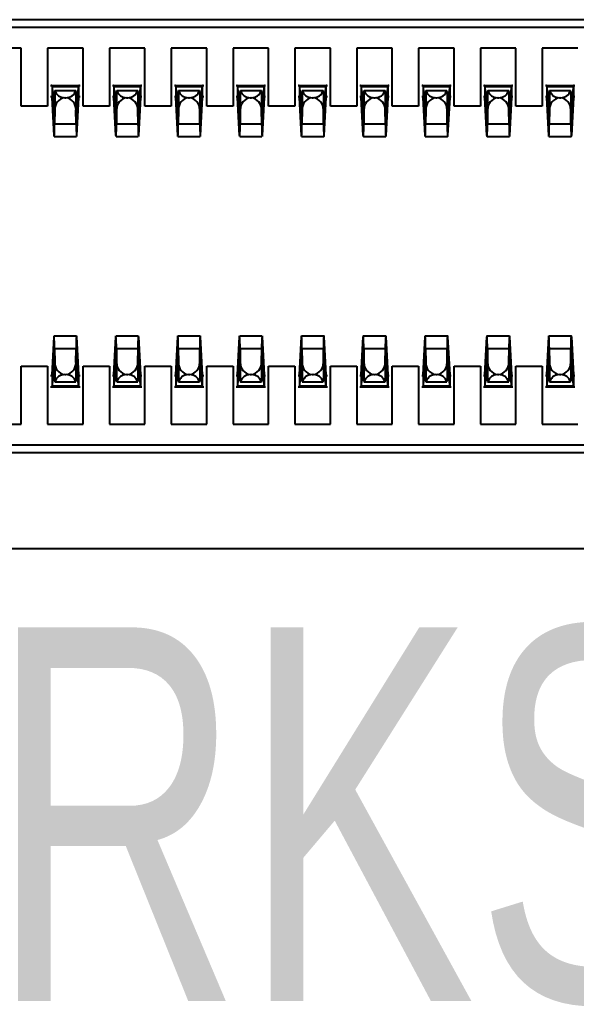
# Model space of a CAD drawing. Header units: millimetres. Extents: x -29 to 45, y -58 to 43.
# Drawn here: x -6.99 to 0.21, y -48.92 to -36.16 of the extents above; entities that cross this region are included whole.
import ezdxf

# ---------------------------------------------------------------- set-up
doc = ezdxf.new("R2010")
doc.units = ezdxf.units.MM
doc.styles.add('SLDTEXTSTYLE0', font='TXT', dxfattribs={"width": 0.7})

msp = doc.modelspace()

# ---------------------------------------------------------------- linework, layer by layer
at = {"color": 7, "linetype": 'Continuous', "lineweight": 25}
for p, q in [((12.2, -36.16), (-13.75, -36.16)), ((12.3, -36.26), (-13.75, -36.26)), ((-6.97, -36.53), (-7.43, -36.53)), ((-6.97, -37.28), (-6.97, -36.53)), ((-6.17, -36.53), (-6.63, -36.53)), ((-6.63, -36.53), (-6.63, -37.28)), ((-6.17, -37.28), (-6.17, -36.53)), ((-5.37, -36.53), (-5.83, -36.53)), ((-5.83, -36.53), (-5.83, -37.28)), ((-5.37, -37.28), (-5.37, -36.53)), ((-5.03, -36.53), (-5.03, -37.28)), ((-4.57, -36.53), (-5.03, -36.53)), ((-4.57, -37.28), (-4.57, -36.53)), ((-4.23, -36.53), (-4.23, -37.28)), ((-3.77, -36.53), (-4.23, -36.53)), ((-3.77, -37.28), (-3.77, -36.53)), ((-3.43, -36.53), (-3.43, -37.28)), ((-2.97, -36.53), (-3.43, -36.53)), ((-2.97, -37.28), (-2.97, -36.53)), ((-2.17, -36.53), (-2.63, -36.53)), ((-2.63, -36.53), (-2.63, -37.28)), ((-2.17, -37.28), (-2.17, -36.53)), ((-1.83, -36.53), (-1.83, -37.28)), ((-1.37, -36.53), (-1.83, -36.53)), ((-1.37, -37.28), (-1.37, -36.53)), ((-1.03, -36.53), (-1.03, -37.28)), ((-0.57, -36.53), (-1.03, -36.53)), ((-0.57, -37.28), (-0.57, -36.53)), ((0.23, -36.53), (-0.23, -36.53)), ((-0.23, -36.53), (-0.23, -37.28)), ((-6.59, -37.01), (-6.21, -37.01)), ((-6.572, -37.016), (-6.572, -37.165)), ((-6.572, -37.024), (-6.545, -37.513)), ((-6.572, -37.024), (-6.228, -37.024)), ((-6.541, -37.413), (-6.537, -37.09)), ((-6.537, -37.09), (-6.537, -37.325)), ((-6.536, -37.074), (-6.264, -37.074)), ((-6.263, -37.09), (-6.263, -37.325)), ((-6.263, -37.09), (-6.259, -37.413)), ((-6.255, -37.513), (-6.228, -37.024)), ((-6.228, -37.016), (-6.228, -37.165)), ((-5.79, -37.01), (-5.41, -37.01)), ((-5.772, -37.016), (-5.772, -37.165)), ((-5.772, -37.024), (-5.745, -37.513)), ((-5.772, -37.024), (-5.428, -37.024)), ((-5.741, -37.413), (-5.737, -37.09)), ((-5.737, -37.09), (-5.737, -37.325)), ((-5.736, -37.074), (-5.464, -37.074)), ((-5.463, -37.09), (-5.463, -37.325)), ((-5.463, -37.09), (-5.459, -37.413)), ((-5.455, -37.513), (-5.428, -37.024)), ((-5.428, -37.016), (-5.428, -37.165)), ((-4.99, -37.01), (-4.61, -37.01)), ((-4.972, -37.016), (-4.972, -37.165)), ((-4.972, -37.024), (-4.945, -37.513)), ((-4.972, -37.024), (-4.628, -37.024)), ((-4.941, -37.413), (-4.938, -37.09)), ((-4.938, -37.09), (-4.938, -37.325)), ((-4.936, -37.074), (-4.664, -37.074)), ((-4.662, -37.09), (-4.662, -37.325)), ((-4.662, -37.09), (-4.659, -37.413)), ((-4.655, -37.513), (-4.628, -37.024)), ((-4.628, -37.016), (-4.628, -37.165)), ((-4.19, -37.01), (-3.81, -37.01)), ((-4.172, -37.016), (-4.172, -37.165)), ((-4.172, -37.024), (-4.145, -37.513)), ((-4.172, -37.024), (-3.828, -37.024)), ((-4.141, -37.413), (-4.138, -37.09)), ((-4.138, -37.09), (-4.138, -37.325)), ((-4.136, -37.074), (-3.864, -37.074)), ((-3.862, -37.09), (-3.862, -37.325)), ((-3.862, -37.09), (-3.859, -37.413)), ((-3.855, -37.513), (-3.828, -37.024)), ((-3.828, -37.016), (-3.828, -37.165)), ((-3.39, -37.01), (-3.01, -37.01)), ((-3.372, -37.016), (-3.372, -37.165)), ((-3.372, -37.024), (-3.345, -37.513)), ((-3.372, -37.024), (-3.028, -37.024)), ((-3.341, -37.413), (-3.337, -37.09)), ((-3.337, -37.09), (-3.337, -37.325)), ((-3.336, -37.074), (-3.064, -37.074)), ((-3.062, -37.09), (-3.062, -37.325)), ((-3.062, -37.09), (-3.059, -37.413)), ((-3.055, -37.513), (-3.028, -37.024)), ((-3.028, -37.016), (-3.028, -37.165)), ((-2.59, -37.01), (-2.21, -37.01)), ((-2.572, -37.016), (-2.572, -37.165)), ((-2.572, -37.024), (-2.545, -37.513)), ((-2.572, -37.024), (-2.228, -37.024)), ((-2.541, -37.413), (-2.538, -37.09)), ((-2.538, -37.09), (-2.538, -37.325)), ((-2.536, -37.074), (-2.264, -37.074)), ((-2.263, -37.09), (-2.263, -37.325)), ((-2.263, -37.09), (-2.259, -37.413)), ((-2.255, -37.513), (-2.228, -37.024)), ((-2.228, -37.016), (-2.228, -37.165)), ((-1.79, -37.01), (-1.41, -37.01)), ((-1.772, -37.016), (-1.772, -37.165)), ((-1.772, -37.024), (-1.745, -37.513)), ((-1.772, -37.024), (-1.428, -37.024)), ((-1.741, -37.413), (-1.738, -37.09)), ((-1.738, -37.09), (-1.738, -37.325)), ((-1.736, -37.074), (-1.464, -37.074)), ((-1.462, -37.09), (-1.462, -37.325)), ((-1.462, -37.09), (-1.459, -37.413)), ((-1.455, -37.513), (-1.428, -37.024)), ((-1.428, -37.016), (-1.428, -37.165)), ((-0.99, -37.01), (-0.61, -37.01)), ((-0.972, -37.016), (-0.972, -37.165)), ((-0.972, -37.024), (-0.945, -37.513)), ((-0.972, -37.024), (-0.628, -37.024)), ((-0.941, -37.413), (-0.938, -37.09)), ((-0.938, -37.09), (-0.938, -37.325)), ((-0.936, -37.074), (-0.664, -37.074)), ((-0.662, -37.09), (-0.662, -37.325)), ((-0.662, -37.09), (-0.659, -37.413)), ((-0.655, -37.513), (-0.628, -37.024)), ((-0.628, -37.016), (-0.628, -37.165)), ((-0.19, -37.01), (0.19, -37.01)), ((-0.172, -37.016), (-0.172, -37.165)), ((-0.172, -37.024), (-0.145, -37.513)), ((-0.172, -37.024), (0.172, -37.024)), ((-0.141, -37.413), (-0.138, -37.09)), ((-0.138, -37.09), (-0.138, -37.325)), ((-0.136, -37.074), (0.136, -37.074)), ((0.138, -37.09), (0.138, -37.325)), ((0.138, -37.09), (0.141, -37.413)), ((0.145, -37.513), (0.172, -37.024)), ((0.172, -37.016), (0.172, -37.165)), ((-6.59, -37.155), (-6.575, -37.155)), ((-6.546, -37.658), (-6.572, -37.165)), ((-6.408, -37.169), (-6.392, -37.169)), ((-6.228, -37.165), (-6.254, -37.658)), ((-6.225, -37.155), (-6.21, -37.155)), ((-5.79, -37.155), (-5.775, -37.155)), ((-5.746, -37.658), (-5.772, -37.165)), ((-5.608, -37.169), (-5.592, -37.169)), ((-5.428, -37.165), (-5.454, -37.658)), ((-5.425, -37.155), (-5.41, -37.155)), ((-4.99, -37.155), (-4.975, -37.155)), ((-4.946, -37.658), (-4.972, -37.165)), ((-4.808, -37.169), (-4.792, -37.169)), ((-4.628, -37.165), (-4.654, -37.658)), ((-4.625, -37.155), (-4.61, -37.155)), ((-4.19, -37.155), (-4.175, -37.155)), ((-4.146, -37.658), (-4.172, -37.165)), ((-4.008, -37.169), (-3.992, -37.169)), ((-3.828, -37.165), (-3.854, -37.658)), ((-3.825, -37.155), (-3.81, -37.155)), ((-3.39, -37.155), (-3.375, -37.155)), ((-3.346, -37.658), (-3.372, -37.165)), ((-3.208, -37.169), (-3.192, -37.169)), ((-3.028, -37.165), (-3.054, -37.658)), ((-3.025, -37.155), (-3.01, -37.155)), ((-2.59, -37.155), (-2.575, -37.155)), ((-2.546, -37.658), (-2.572, -37.165)), ((-2.408, -37.169), (-2.392, -37.169)), ((-2.228, -37.165), (-2.254, -37.658)), ((-2.225, -37.155), (-2.21, -37.155)), ((-1.79, -37.155), (-1.775, -37.155)), ((-1.746, -37.658), (-1.772, -37.165)), ((-1.608, -37.169), (-1.592, -37.169)), ((-1.428, -37.165), (-1.454, -37.658)), ((-1.425, -37.155), (-1.41, -37.155)), ((-0.99, -37.155), (-0.975, -37.155)), ((-0.946, -37.658), (-0.972, -37.165)), ((-0.808, -37.169), (-0.792, -37.169)), ((-0.628, -37.165), (-0.654, -37.658)), ((-0.625, -37.155), (-0.61, -37.155)), ((-0.19, -37.155), (-0.175, -37.155)), ((-0.146, -37.658), (-0.172, -37.165)), ((-0.008, -37.169), (0.008, -37.169)), ((0.172, -37.165), (0.146, -37.658)), ((0.175, -37.155), (0.19, -37.155)), ((-6.63, -37.28), (-6.97, -37.28)), ((-6.537, -37.325), (-6.54, -37.508)), ((-6.26, -37.508), (-6.263, -37.325)), ((-5.83, -37.28), (-6.17, -37.28)), ((-5.737, -37.325), (-5.74, -37.508)), ((-5.46, -37.508), (-5.463, -37.325)), ((-5.03, -37.28), (-5.37, -37.28)), ((-4.938, -37.325), (-4.94, -37.508)), ((-4.66, -37.508), (-4.662, -37.325)), ((-4.23, -37.28), (-4.57, -37.28)), ((-4.138, -37.325), (-4.14, -37.508)), ((-3.86, -37.508), (-3.862, -37.325)), ((-3.43, -37.28), (-3.77, -37.28)), ((-3.337, -37.325), (-3.34, -37.508)), ((-3.06, -37.508), (-3.062, -37.325)), ((-2.63, -37.28), (-2.97, -37.28)), ((-2.538, -37.325), (-2.54, -37.508)), ((-2.26, -37.508), (-2.263, -37.325)), ((-1.83, -37.28), (-2.17, -37.28)), ((-1.738, -37.325), (-1.74, -37.508)), ((-1.46, -37.508), (-1.462, -37.325)), ((-1.03, -37.28), (-1.37, -37.28)), ((-0.938, -37.325), (-0.94, -37.508)), ((-0.66, -37.508), (-0.662, -37.325)), ((-0.23, -37.28), (-0.57, -37.28)), ((-0.138, -37.325), (-0.14, -37.508)), ((0.14, -37.508), (0.138, -37.325)), ((-6.545, -37.513), (-6.543, -37.513)), ((-6.54, -37.508), (-6.26, -37.508)), ((-6.257, -37.513), (-6.255, -37.513)), ((-5.745, -37.513), (-5.743, -37.513)), ((-5.74, -37.508), (-5.46, -37.508)), ((-5.457, -37.513), (-5.455, -37.513)), ((-4.945, -37.513), (-4.943, -37.513)), ((-4.94, -37.508), (-4.66, -37.508)), ((-4.657, -37.513), (-4.655, -37.513)), ((-4.145, -37.513), (-4.143, -37.513)), ((-4.14, -37.508), (-3.86, -37.508)), ((-3.857, -37.513), (-3.855, -37.513)), ((-3.345, -37.513), (-3.343, -37.513)), ((-3.34, -37.508), (-3.06, -37.508)), ((-3.057, -37.513), (-3.055, -37.513)), ((-2.545, -37.513), (-2.543, -37.513)), ((-2.54, -37.508), (-2.26, -37.508)), ((-2.257, -37.513), (-2.255, -37.513)), ((-1.745, -37.513), (-1.743, -37.513)), ((-1.74, -37.508), (-1.46, -37.508)), ((-1.457, -37.513), (-1.455, -37.513)), ((-0.945, -37.513), (-0.943, -37.513)), ((-0.94, -37.508), (-0.66, -37.508)), ((-0.657, -37.513), (-0.655, -37.513)), ((-0.145, -37.513), (-0.143, -37.513)), ((-0.14, -37.508), (0.14, -37.508)), ((0.143, -37.513), (0.145, -37.513)), ((-6.544, -37.672), (-6.256, -37.672)), ((-5.744, -37.672), (-5.456, -37.672)), ((-4.944, -37.672), (-4.656, -37.672)), ((-4.144, -37.672), (-3.856, -37.672)), ((-3.344, -37.672), (-3.056, -37.672)), ((-2.544, -37.672), (-2.256, -37.672)), ((-1.744, -37.672), (-1.456, -37.672)), ((-0.944, -37.672), (-0.656, -37.672)), ((-0.144, -37.672), (0.144, -37.672)), ((-6.572, -40.755), (-6.546, -40.262)), ((-6.544, -40.248), (-6.256, -40.248)), ((-6.254, -40.262), (-6.228, -40.755)), ((-5.772, -40.755), (-5.746, -40.262)), ((-5.744, -40.248), (-5.456, -40.248)), ((-5.454, -40.262), (-5.428, -40.755)), ((-4.972, -40.755), (-4.946, -40.262)), ((-4.944, -40.248), (-4.656, -40.248)), ((-4.654, -40.262), (-4.628, -40.755)), ((-4.172, -40.755), (-4.146, -40.262)), ((-4.144, -40.248), (-3.856, -40.248)), ((-3.854, -40.262), (-3.828, -40.755)), ((-3.372, -40.755), (-3.346, -40.262)), ((-3.344, -40.248), (-3.056, -40.248)), ((-3.054, -40.262), (-3.028, -40.755)), ((-2.572, -40.755), (-2.546, -40.262)), ((-2.544, -40.248), (-2.256, -40.248)), ((-2.254, -40.262), (-2.228, -40.755)), ((-1.772, -40.755), (-1.746, -40.262)), ((-1.744, -40.248), (-1.456, -40.248)), ((-1.454, -40.262), (-1.428, -40.755)), ((-0.972, -40.755), (-0.946, -40.262)), ((-0.944, -40.248), (-0.656, -40.248)), ((-0.654, -40.262), (-0.628, -40.755)), ((-0.172, -40.755), (-0.146, -40.262)), ((-0.144, -40.248), (0.144, -40.248)), ((0.146, -40.262), (0.172, -40.755)), ((-6.545, -40.407), (-6.572, -40.896)), ((-6.545, -40.407), (-6.543, -40.407)), ((-6.54, -40.412), (-6.537, -40.595)), ((-6.54, -40.412), (-6.26, -40.412)), ((-6.263, -40.595), (-6.26, -40.412)), ((-6.257, -40.407), (-6.255, -40.407)), ((-6.228, -40.896), (-6.255, -40.407)), ((-5.745, -40.407), (-5.772, -40.896)), ((-5.745, -40.407), (-5.743, -40.407)), ((-5.74, -40.412), (-5.737, -40.595)), ((-5.74, -40.412), (-5.46, -40.412)), ((-5.463, -40.595), (-5.46, -40.412)), ((-5.457, -40.407), (-5.455, -40.407)), ((-5.428, -40.896), (-5.455, -40.407)), ((-4.945, -40.407), (-4.972, -40.896)), ((-4.945, -40.407), (-4.943, -40.407)), ((-4.94, -40.412), (-4.938, -40.595)), ((-4.94, -40.412), (-4.66, -40.412)), ((-4.662, -40.595), (-4.66, -40.412)), ((-4.657, -40.407), (-4.655, -40.407)), ((-4.628, -40.896), (-4.655, -40.407)), ((-4.145, -40.407), (-4.172, -40.896)), ((-4.145, -40.407), (-4.143, -40.407)), ((-4.14, -40.412), (-4.138, -40.595)), ((-4.14, -40.412), (-3.86, -40.412)), ((-3.862, -40.595), (-3.86, -40.412)), ((-3.857, -40.407), (-3.855, -40.407)), ((-3.828, -40.896), (-3.855, -40.407)), ((-3.345, -40.407), (-3.372, -40.896)), ((-3.345, -40.407), (-3.343, -40.407)), ((-3.34, -40.412), (-3.337, -40.595)), ((-3.34, -40.412), (-3.06, -40.412)), ((-3.062, -40.595), (-3.06, -40.412)), ((-3.057, -40.407), (-3.055, -40.407)), ((-3.028, -40.896), (-3.055, -40.407)), ((-2.545, -40.407), (-2.572, -40.896)), ((-2.545, -40.407), (-2.543, -40.407)), ((-2.54, -40.412), (-2.538, -40.595)), ((-2.54, -40.412), (-2.26, -40.412)), ((-2.263, -40.595), (-2.26, -40.412)), ((-2.257, -40.407), (-2.255, -40.407)), ((-2.228, -40.896), (-2.255, -40.407)), ((-1.745, -40.407), (-1.772, -40.896)), ((-1.745, -40.407), (-1.743, -40.407)), ((-1.74, -40.412), (-1.738, -40.595)), ((-1.74, -40.412), (-1.46, -40.412)), ((-1.462, -40.595), (-1.46, -40.412)), ((-1.457, -40.407), (-1.455, -40.407)), ((-1.428, -40.896), (-1.455, -40.407)), ((-0.945, -40.407), (-0.972, -40.896)), ((-0.945, -40.407), (-0.943, -40.407)), ((-0.94, -40.412), (-0.938, -40.595)), ((-0.94, -40.412), (-0.66, -40.412)), ((-0.662, -40.595), (-0.66, -40.412)), ((-0.657, -40.407), (-0.655, -40.407)), ((-0.628, -40.896), (-0.655, -40.407)), ((-0.145, -40.407), (-0.172, -40.896)), ((-0.145, -40.407), (-0.143, -40.407)), ((-0.14, -40.412), (-0.138, -40.595)), ((-0.14, -40.412), (0.14, -40.412)), ((0.138, -40.595), (0.14, -40.412)), ((0.143, -40.407), (0.145, -40.407)), ((0.172, -40.896), (0.145, -40.407)), ((-6.537, -40.83), (-6.541, -40.507)), ((-6.259, -40.507), (-6.263, -40.83)), ((-5.737, -40.83), (-5.741, -40.507)), ((-5.459, -40.507), (-5.463, -40.83)), ((-4.938, -40.83), (-4.941, -40.507)), ((-4.659, -40.507), (-4.662, -40.83)), ((-4.138, -40.83), (-4.141, -40.507)), ((-3.859, -40.507), (-3.862, -40.83)), ((-3.337, -40.83), (-3.341, -40.507)), ((-3.059, -40.507), (-3.062, -40.83)), ((-2.538, -40.83), (-2.541, -40.507)), ((-2.259, -40.507), (-2.263, -40.83)), ((-1.738, -40.83), (-1.741, -40.507)), ((-1.459, -40.507), (-1.462, -40.83)), ((-0.938, -40.83), (-0.941, -40.507)), ((-0.659, -40.507), (-0.662, -40.83)), ((-0.138, -40.83), (-0.141, -40.507)), ((0.141, -40.507), (0.138, -40.83)), ((-6.97, -41.39), (-6.97, -40.64)), ((-6.97, -40.64), (-6.63, -40.64)), ((-6.63, -40.64), (-6.63, -41.39)), ((-6.537, -40.595), (-6.537, -40.83)), ((-6.263, -40.595), (-6.263, -40.83)), ((-6.17, -41.39), (-6.17, -40.64)), ((-6.17, -40.64), (-5.83, -40.64)), ((-5.83, -40.64), (-5.83, -41.39)), ((-5.737, -40.595), (-5.737, -40.83)), ((-5.463, -40.595), (-5.463, -40.83)), ((-5.37, -41.39), (-5.37, -40.64)), ((-5.37, -40.64), (-5.03, -40.64)), ((-5.03, -40.64), (-5.03, -41.39)), ((-4.938, -40.595), (-4.938, -40.83)), ((-4.662, -40.595), (-4.662, -40.83)), ((-4.57, -41.39), (-4.57, -40.64)), ((-4.57, -40.64), (-4.23, -40.64)), ((-4.23, -40.64), (-4.23, -41.39)), ((-4.138, -40.595), (-4.138, -40.83)), ((-3.862, -40.595), (-3.862, -40.83)), ((-3.77, -41.39), (-3.77, -40.64)), ((-3.77, -40.64), (-3.43, -40.64)), ((-3.43, -40.64), (-3.43, -41.39)), ((-3.337, -40.595), (-3.337, -40.83)), ((-3.062, -40.595), (-3.062, -40.83)), ((-2.97, -41.39), (-2.97, -40.64)), ((-2.97, -40.64), (-2.63, -40.64)), ((-2.63, -40.64), (-2.63, -41.39)), ((-2.538, -40.595), (-2.538, -40.83)), ((-2.263, -40.595), (-2.263, -40.83)), ((-2.17, -41.39), (-2.17, -40.64)), ((-2.17, -40.64), (-1.83, -40.64)), ((-1.83, -40.64), (-1.83, -41.39)), ((-1.738, -40.595), (-1.738, -40.83)), ((-1.462, -40.595), (-1.462, -40.83)), ((-1.37, -41.39), (-1.37, -40.64)), ((-1.37, -40.64), (-1.03, -40.64)), ((-1.03, -40.64), (-1.03, -41.39)), ((-0.938, -40.595), (-0.938, -40.83)), ((-0.662, -40.595), (-0.662, -40.83)), ((-0.57, -41.39), (-0.57, -40.64)), ((-0.57, -40.64), (-0.23, -40.64)), ((-0.23, -40.64), (-0.23, -41.39)), ((-0.138, -40.595), (-0.138, -40.83)), ((0.138, -40.595), (0.138, -40.83)), ((-6.575, -40.765), (-6.59, -40.765)), ((-6.572, -40.755), (-6.572, -40.904)), ((-6.408, -40.751), (-6.392, -40.751)), ((-6.228, -40.755), (-6.228, -40.904)), ((-6.21, -40.765), (-6.225, -40.765)), ((-5.775, -40.765), (-5.79, -40.765)), ((-5.772, -40.755), (-5.772, -40.904)), ((-5.608, -40.751), (-5.592, -40.751)), ((-5.428, -40.755), (-5.428, -40.904)), ((-5.41, -40.765), (-5.425, -40.765)), ((-4.975, -40.765), (-4.99, -40.765)), ((-4.972, -40.755), (-4.972, -40.904)), ((-4.808, -40.751), (-4.792, -40.751)), ((-4.628, -40.755), (-4.628, -40.904)), ((-4.61, -40.765), (-4.625, -40.765)), ((-4.175, -40.765), (-4.19, -40.765)), ((-4.172, -40.755), (-4.172, -40.904)), ((-4.008, -40.751), (-3.992, -40.751)), ((-3.828, -40.755), (-3.828, -40.904)), ((-3.81, -40.765), (-3.825, -40.765)), ((-3.375, -40.765), (-3.39, -40.765)), ((-3.372, -40.755), (-3.372, -40.904)), ((-3.208, -40.751), (-3.192, -40.751)), ((-3.028, -40.755), (-3.028, -40.904)), ((-3.01, -40.765), (-3.025, -40.765)), ((-2.575, -40.765), (-2.59, -40.765)), ((-2.572, -40.755), (-2.572, -40.904)), ((-2.408, -40.751), (-2.392, -40.751)), ((-2.228, -40.755), (-2.228, -40.904)), ((-2.21, -40.765), (-2.225, -40.765)), ((-1.775, -40.765), (-1.79, -40.765)), ((-1.772, -40.755), (-1.772, -40.904)), ((-1.608, -40.751), (-1.592, -40.751)), ((-1.428, -40.755), (-1.428, -40.904)), ((-1.41, -40.765), (-1.425, -40.765)), ((-0.975, -40.765), (-0.99, -40.765)), ((-0.972, -40.755), (-0.972, -40.904)), ((-0.808, -40.751), (-0.792, -40.751)), ((-0.628, -40.755), (-0.628, -40.904)), ((-0.61, -40.765), (-0.625, -40.765)), ((-0.175, -40.765), (-0.19, -40.765)), ((-0.172, -40.755), (-0.172, -40.904)), ((-0.008, -40.751), (0.008, -40.751)), ((0.172, -40.755), (0.172, -40.904)), ((0.19, -40.765), (0.175, -40.765)), ((-6.59, -40.91), (-6.21, -40.91)), ((-6.572, -40.896), (-6.228, -40.896)), ((-6.536, -40.846), (-6.264, -40.846)), ((-5.79, -40.91), (-5.41, -40.91)), ((-5.772, -40.896), (-5.428, -40.896)), ((-5.736, -40.846), (-5.464, -40.846)), ((-4.99, -40.91), (-4.61, -40.91)), ((-4.972, -40.896), (-4.628, -40.896)), ((-4.936, -40.846), (-4.664, -40.846)), ((-4.19, -40.91), (-3.81, -40.91)), ((-4.172, -40.896), (-3.828, -40.896)), ((-4.136, -40.846), (-3.864, -40.846)), ((-3.39, -40.91), (-3.01, -40.91)), ((-3.372, -40.896), (-3.028, -40.896)), ((-3.336, -40.846), (-3.064, -40.846)), ((-2.59, -40.91), (-2.21, -40.91)), ((-2.572, -40.896), (-2.228, -40.896)), ((-2.536, -40.846), (-2.264, -40.846)), ((-1.79, -40.91), (-1.41, -40.91)), ((-1.772, -40.896), (-1.428, -40.896)), ((-1.736, -40.846), (-1.464, -40.846)), ((-0.99, -40.91), (-0.61, -40.91)), ((-0.972, -40.896), (-0.628, -40.896)), ((-0.936, -40.846), (-0.664, -40.846)), ((-0.19, -40.91), (0.19, -40.91)), ((-0.172, -40.896), (0.172, -40.896)), ((-0.136, -40.846), (0.136, -40.846)), ((-7.43, -41.39), (-6.97, -41.39)), ((-6.63, -41.39), (-6.17, -41.39)), ((-5.83, -41.39), (-5.37, -41.39)), ((-5.03, -41.39), (-4.57, -41.39)), ((-4.23, -41.39), (-3.77, -41.39)), ((-3.43, -41.39), (-2.97, -41.39)), ((-2.63, -41.39), (-2.17, -41.39)), ((-1.83, -41.39), (-1.37, -41.39)), ((-1.03, -41.39), (-0.57, -41.39)), ((-0.23, -41.39), (0.23, -41.39)), ((-13.75, -41.66), (13.75, -41.66)), ((-13.75, -41.76), (13.75, -41.76)), ((-26.75, -43), (26.75, -43))]:
    msp.add_line(p, q, dxfattribs=at)
at = {"color": 7, "linetype": 'Continuous', "lineweight": 25, "flags": 128}
for points in [[(-6.541, -37.413), (-6.542, -37.452), (-6.542, -37.484), (-6.543, -37.508), (-6.543, -37.524), (-6.544, -37.53), (-6.545, -37.526), (-6.545, -37.513)], [(-6.255, -37.513), (-6.255, -37.526), (-6.256, -37.53), (-6.257, -37.524), (-6.257, -37.508), (-6.258, -37.484), (-6.258, -37.452), (-6.259, -37.413)], [(-5.741, -37.413), (-5.742, -37.452), (-5.742, -37.484), (-5.743, -37.508), (-5.743, -37.524), (-5.744, -37.53), (-5.745, -37.526), (-5.745, -37.513)], [(-5.455, -37.513), (-5.455, -37.526), (-5.456, -37.53), (-5.457, -37.524), (-5.457, -37.508), (-5.458, -37.484), (-5.458, -37.452), (-5.459, -37.413)], [(-4.941, -37.413), (-4.942, -37.452), (-4.942, -37.484), (-4.943, -37.508), (-4.943, -37.524), (-4.944, -37.53), (-4.945, -37.526), (-4.945, -37.513)], [(-4.655, -37.513), (-4.655, -37.526), (-4.656, -37.53), (-4.657, -37.524), (-4.657, -37.508), (-4.658, -37.484), (-4.658, -37.452), (-4.659, -37.413)], [(-4.141, -37.413), (-4.142, -37.452), (-4.142, -37.484), (-4.143, -37.508), (-4.143, -37.524), (-4.144, -37.53), (-4.145, -37.526), (-4.145, -37.513)], [(-3.855, -37.513), (-3.855, -37.526), (-3.856, -37.53), (-3.857, -37.524), (-3.857, -37.508), (-3.858, -37.484), (-3.858, -37.452), (-3.859, -37.413)], [(-3.341, -37.413), (-3.342, -37.452), (-3.342, -37.484), (-3.343, -37.508), (-3.343, -37.524), (-3.344, -37.53), (-3.345, -37.526), (-3.345, -37.513)], [(-3.055, -37.513), (-3.055, -37.526), (-3.056, -37.53), (-3.057, -37.524), (-3.057, -37.508), (-3.058, -37.484), (-3.058, -37.452), (-3.059, -37.413)], [(-2.541, -37.413), (-2.542, -37.452), (-2.542, -37.484), (-2.543, -37.508), (-2.543, -37.524), (-2.544, -37.53), (-2.545, -37.526), (-2.545, -37.513)], [(-2.255, -37.513), (-2.255, -37.526), (-2.256, -37.53), (-2.257, -37.524), (-2.257, -37.508), (-2.258, -37.484), (-2.258, -37.452), (-2.259, -37.413)], [(-1.741, -37.413), (-1.742, -37.452), (-1.742, -37.484), (-1.743, -37.508), (-1.743, -37.524), (-1.744, -37.53), (-1.745, -37.526), (-1.745, -37.513)], [(-1.455, -37.513), (-1.455, -37.526), (-1.456, -37.53), (-1.457, -37.524), (-1.457, -37.508), (-1.458, -37.484), (-1.458, -37.452), (-1.459, -37.413)], [(-0.941, -37.413), (-0.942, -37.452), (-0.942, -37.484), (-0.943, -37.508), (-0.943, -37.524), (-0.944, -37.53), (-0.945, -37.526), (-0.945, -37.513)], [(-0.655, -37.513), (-0.655, -37.526), (-0.656, -37.53), (-0.657, -37.524), (-0.657, -37.508), (-0.658, -37.484), (-0.658, -37.452), (-0.659, -37.413)], [(-0.141, -37.413), (-0.142, -37.452), (-0.142, -37.484), (-0.143, -37.508), (-0.143, -37.524), (-0.144, -37.53), (-0.145, -37.526), (-0.145, -37.513)], [(0.145, -37.513), (0.145, -37.526), (0.144, -37.53), (0.143, -37.524), (0.143, -37.508), (0.142, -37.484), (0.142, -37.452), (0.141, -37.413)], [(-6.545, -40.407), (-6.545, -40.394), (-6.544, -40.39), (-6.543, -40.396), (-6.543, -40.412), (-6.542, -40.436), (-6.542, -40.468), (-6.541, -40.507)], [(-6.259, -40.507), (-6.258, -40.468), (-6.258, -40.436), (-6.257, -40.412), (-6.257, -40.396), (-6.256, -40.39), (-6.255, -40.394), (-6.255, -40.407)], [(-5.745, -40.407), (-5.745, -40.394), (-5.744, -40.39), (-5.743, -40.396), (-5.743, -40.412), (-5.742, -40.436), (-5.742, -40.468), (-5.741, -40.507)], [(-5.459, -40.507), (-5.458, -40.468), (-5.458, -40.436), (-5.457, -40.412), (-5.457, -40.396), (-5.456, -40.39), (-5.455, -40.394), (-5.455, -40.407)], [(-4.945, -40.407), (-4.945, -40.394), (-4.944, -40.39), (-4.943, -40.396), (-4.943, -40.412), (-4.942, -40.436), (-4.942, -40.468), (-4.941, -40.507)], [(-4.659, -40.507), (-4.658, -40.468), (-4.658, -40.436), (-4.657, -40.412), (-4.657, -40.396), (-4.656, -40.39), (-4.655, -40.394), (-4.655, -40.407)], [(-4.145, -40.407), (-4.145, -40.394), (-4.144, -40.39), (-4.143, -40.396), (-4.143, -40.412), (-4.142, -40.436), (-4.142, -40.468), (-4.141, -40.507)], [(-3.859, -40.507), (-3.858, -40.468), (-3.858, -40.436), (-3.857, -40.412), (-3.857, -40.396), (-3.856, -40.39), (-3.855, -40.394), (-3.855, -40.407)], [(-3.345, -40.407), (-3.345, -40.394), (-3.344, -40.39), (-3.343, -40.396), (-3.343, -40.412), (-3.342, -40.436), (-3.342, -40.468), (-3.341, -40.507)], [(-3.059, -40.507), (-3.058, -40.468), (-3.058, -40.436), (-3.057, -40.412), (-3.057, -40.396), (-3.056, -40.39), (-3.055, -40.394), (-3.055, -40.407)], [(-2.545, -40.407), (-2.545, -40.394), (-2.544, -40.39), (-2.543, -40.396), (-2.543, -40.412), (-2.542, -40.436), (-2.542, -40.468), (-2.541, -40.507)], [(-2.259, -40.507), (-2.258, -40.468), (-2.258, -40.436), (-2.257, -40.412), (-2.257, -40.396), (-2.256, -40.39), (-2.255, -40.394), (-2.255, -40.407)], [(-1.745, -40.407), (-1.745, -40.394), (-1.744, -40.39), (-1.743, -40.396), (-1.743, -40.412), (-1.742, -40.436), (-1.742, -40.468), (-1.741, -40.507)], [(-1.459, -40.507), (-1.458, -40.468), (-1.458, -40.436), (-1.457, -40.412), (-1.457, -40.396), (-1.456, -40.39), (-1.455, -40.394), (-1.455, -40.407)], [(-0.945, -40.407), (-0.945, -40.394), (-0.944, -40.39), (-0.943, -40.396), (-0.943, -40.412), (-0.942, -40.436), (-0.942, -40.468), (-0.941, -40.507)], [(-0.659, -40.507), (-0.658, -40.468), (-0.658, -40.436), (-0.657, -40.412), (-0.657, -40.396), (-0.656, -40.39), (-0.655, -40.394), (-0.655, -40.407)], [(-0.145, -40.407), (-0.145, -40.394), (-0.144, -40.39), (-0.143, -40.396), (-0.143, -40.412), (-0.142, -40.436), (-0.142, -40.468), (-0.141, -40.507)], [(0.141, -40.507), (0.142, -40.468), (0.142, -40.436), (0.143, -40.412), (0.143, -40.396), (0.144, -40.39), (0.145, -40.394), (0.145, -40.407)]]:
    msp.add_lwpolyline(points, dxfattribs=at)
at = {"color": 7, "linetype": 'Continuous', "lineweight": 25}
for centre, radius, start, end in [((-6.864, -37.039), 0.293, 2.901, 4.4328), ((-6.339, -37.101), 0.199, 172.1708, 176.8444), ((-6.409, -37.036), 0.133, 196.531, 270.2223), ((-6.389, -37.04), 0.129, 268.592, 344.6547), ((-6.461, -37.101), 0.199, 3.1556, 7.8292), ((-5.936, -37.039), 0.293, 175.5672, 177.099), ((-6.064, -37.039), 0.293, 2.901, 4.4328), ((-5.539, -37.101), 0.199, 172.1708, 176.8444), ((-5.609, -37.036), 0.133, 196.531, 270.2223), ((-5.589, -37.04), 0.129, 268.592, 344.6547), ((-5.661, -37.101), 0.199, 3.1556, 7.8292), ((-5.136, -37.039), 0.293, 175.5672, 177.099), ((-5.264, -37.039), 0.293, 2.901, 4.4328), ((-4.739, -37.101), 0.199, 172.1708, 176.8444), ((-4.809, -37.036), 0.133, 196.531, 270.2223), ((-4.789, -37.04), 0.129, 268.592, 344.6547), ((-4.861, -37.101), 0.199, 3.1556, 7.8292), ((-4.336, -37.039), 0.293, 175.5672, 177.099), ((-4.464, -37.039), 0.293, 2.901, 4.4328), ((-3.939, -37.101), 0.199, 172.1708, 176.8444), ((-4.009, -37.036), 0.133, 196.531, 270.2223), ((-3.989, -37.04), 0.129, 268.592, 344.6547), ((-4.061, -37.101), 0.199, 3.1556, 7.8292), ((-3.536, -37.039), 0.293, 175.5672, 177.099), ((-3.664, -37.039), 0.293, 2.901, 4.4328), ((-3.139, -37.101), 0.199, 172.1708, 176.8444), ((-3.209, -37.036), 0.133, 196.531, 270.2223), ((-3.189, -37.04), 0.129, 268.592, 344.6547), ((-3.261, -37.101), 0.199, 3.1556, 7.8292), ((-2.736, -37.039), 0.293, 175.5672, 177.099), ((-2.864, -37.039), 0.293, 2.901, 4.4328), ((-2.339, -37.101), 0.199, 172.1708, 176.8444), ((-2.409, -37.036), 0.133, 196.531, 270.2223), ((-2.389, -37.04), 0.129, 268.592, 344.6547), ((-2.461, -37.101), 0.199, 3.1556, 7.8292), ((-1.936, -37.039), 0.293, 175.5672, 177.099), ((-2.064, -37.039), 0.293, 2.901, 4.4328), ((-1.539, -37.101), 0.199, 172.1708, 176.8444), ((-1.609, -37.036), 0.133, 196.531, 270.2223), ((-1.589, -37.04), 0.129, 268.592, 344.6547), ((-1.661, -37.101), 0.199, 3.1556, 7.8292), ((-1.136, -37.039), 0.293, 175.5672, 177.099), ((-1.264, -37.039), 0.293, 2.901, 4.4328), ((-0.739, -37.101), 0.199, 172.1708, 176.8444), ((-0.809, -37.036), 0.133, 196.531, 270.2223), ((-0.789, -37.04), 0.129, 268.592, 344.6547), ((-0.861, -37.101), 0.199, 3.1556, 7.8292), ((-0.336, -37.039), 0.293, 175.5672, 177.099), ((-0.464, -37.039), 0.293, 2.901, 4.4328), ((0.061, -37.101), 0.199, 172.1708, 176.8444), ((-0.009, -37.036), 0.133, 196.531, 270.2223), ((0.011, -37.04), 0.129, 268.592, 344.6547), ((-0.061, -37.101), 0.199, 3.1556, 7.8292), ((0.464, -37.039), 0.293, 175.5672, 177.099), ((-6.597, -37.167), 0.0245, 3.6682, 28.7907), ((-6.383, -37.322), 0.155, 99.3962, 181.2414), ((-6.417, -37.322), 0.155, 358.7586, 80.6038), ((-6.203, -37.167), 0.0245, 151.2093, 176.3318), ((-5.797, -37.167), 0.0245, 3.6682, 28.7907), ((-5.583, -37.322), 0.155, 99.3962, 181.2414), ((-5.617, -37.322), 0.155, 358.7586, 80.6038), ((-5.403, -37.167), 0.0245, 151.2093, 176.3318), ((-4.997, -37.167), 0.0245, 3.6682, 28.7907), ((-4.783, -37.322), 0.155, 99.3962, 181.2414), ((-4.817, -37.322), 0.155, 358.7586, 80.6038), ((-4.603, -37.167), 0.0245, 151.2093, 176.3318), ((-4.197, -37.167), 0.0245, 3.6682, 28.7907), ((-3.983, -37.322), 0.155, 99.3962, 181.2414), ((-4.017, -37.322), 0.155, 358.7586, 80.6038), ((-3.803, -37.167), 0.0245, 151.2093, 176.3318), ((-3.397, -37.167), 0.0245, 3.6682, 28.7907), ((-3.183, -37.322), 0.155, 99.3962, 181.2414), ((-3.217, -37.322), 0.155, 358.7586, 80.6038), ((-3.003, -37.167), 0.0245, 151.2093, 176.3318), ((-2.597, -37.167), 0.0245, 3.6682, 28.7907), ((-2.383, -37.322), 0.155, 99.3962, 181.2414), ((-2.417, -37.322), 0.155, 358.7586, 80.6038), ((-2.203, -37.167), 0.0245, 151.2093, 176.3318), ((-1.797, -37.167), 0.0245, 3.6682, 28.7907), ((-1.583, -37.322), 0.155, 99.3962, 181.2414), ((-1.617, -37.322), 0.155, 358.7586, 80.6038), ((-1.403, -37.167), 0.0245, 151.2093, 176.3318), ((-0.997, -37.167), 0.0245, 3.6682, 28.7907), ((-0.783, -37.322), 0.155, 99.3962, 181.2414), ((-0.817, -37.322), 0.155, 358.7586, 80.6038), ((-0.603, -37.167), 0.0245, 151.2093, 176.3318), ((-0.197, -37.167), 0.0245, 3.6682, 28.7907), ((0.017, -37.322), 0.155, 99.3962, 181.2414), ((-0.017, -37.322), 0.155, 358.7586, 80.6038), ((0.197, -37.167), 0.0245, 151.2093, 176.3318), ((-8.343, -37.537), 1.804, 355.7043, 0.9163), ((-4.144, -37.528), 2.116, 179.4688, 183.9105), ((-7.543, -37.537), 1.804, 355.7043, 0.9163), ((-3.344, -37.528), 2.116, 179.4688, 183.9105), ((-6.743, -37.537), 1.804, 355.7043, 0.9163), ((-2.544, -37.528), 2.116, 179.4688, 183.9105), ((-5.943, -37.537), 1.804, 355.7043, 0.9163), ((-1.744, -37.528), 2.116, 179.4688, 183.9105), ((-5.143, -37.537), 1.804, 355.7043, 0.9163), ((-0.944, -37.528), 2.116, 179.4688, 183.9105), ((-4.343, -37.537), 1.804, 355.7043, 0.9163), ((-0.144, -37.528), 2.116, 179.4688, 183.9105), ((-3.543, -37.537), 1.804, 355.7043, 0.9163), ((0.656, -37.528), 2.116, 179.4688, 183.9105), ((-2.743, -37.537), 1.804, 355.7043, 0.9163), ((1.456, -37.528), 2.116, 179.4688, 183.9105), ((-1.943, -37.537), 1.804, 355.7043, 0.9163), ((2.256, -37.528), 2.116, 179.4688, 183.9105), ((-6.499, -37.66), 0.0475, 177.8693, 194.9384), ((-6.301, -37.66), 0.0475, 345.0616, 2.1307), ((-5.699, -37.66), 0.0475, 177.8693, 194.9384), ((-5.501, -37.66), 0.0475, 345.0616, 2.1307), ((-4.899, -37.66), 0.0475, 177.8693, 194.9384), ((-4.701, -37.66), 0.0475, 345.0616, 2.1307), ((-4.099, -37.66), 0.0475, 177.8693, 194.9384), ((-3.901, -37.66), 0.0475, 345.0616, 2.1307), ((-3.299, -37.66), 0.0475, 177.8693, 194.9384), ((-3.101, -37.66), 0.0475, 345.0616, 2.1307), ((-2.499, -37.66), 0.0475, 177.8693, 194.9384), ((-2.301, -37.66), 0.0475, 345.0616, 2.1307), ((-1.699, -37.66), 0.0475, 177.8693, 194.9384), ((-1.501, -37.66), 0.0475, 345.0616, 2.1307), ((-0.899, -37.66), 0.0475, 177.8693, 194.9384), ((-0.701, -37.66), 0.0475, 345.0616, 2.1307), ((-0.099, -37.66), 0.0475, 177.8693, 194.9384), ((0.099, -37.66), 0.0475, 345.0616, 2.1307), ((-6.499, -40.26), 0.0475, 165.0616, 182.1307), ((-8.656, -40.392), 2.116, 359.4688, 3.9105), ((-4.457, -40.383), 1.804, 175.7043, 180.9163), ((-6.301, -40.26), 0.0475, 357.8693, 14.9384), ((-5.699, -40.26), 0.0475, 165.0616, 182.1307), ((-7.856, -40.392), 2.116, 359.4688, 3.9105), ((-3.657, -40.383), 1.804, 175.7043, 180.9163), ((-5.501, -40.26), 0.0475, 357.8693, 14.9384), ((-4.899, -40.26), 0.0475, 165.0616, 182.1307), ((-7.056, -40.392), 2.116, 359.4688, 3.9105), ((-2.857, -40.383), 1.804, 175.7043, 180.9163), ((-4.701, -40.26), 0.0475, 357.8693, 14.9384), ((-4.099, -40.26), 0.0475, 165.0616, 182.1307), ((-6.256, -40.392), 2.116, 359.4688, 3.9105), ((-2.057, -40.383), 1.804, 175.7043, 180.9163), ((-3.901, -40.26), 0.0475, 357.8693, 14.9384), ((-3.299, -40.26), 0.0475, 165.0616, 182.1307), ((-5.456, -40.392), 2.116, 359.4688, 3.9105), ((-1.257, -40.383), 1.804, 175.7043, 180.9163), ((-3.101, -40.26), 0.0475, 357.8693, 14.9384), ((-2.499, -40.26), 0.0475, 165.0616, 182.1307), ((-4.656, -40.392), 2.116, 359.4688, 3.9105), ((-0.457, -40.383), 1.804, 175.7043, 180.9163), ((-2.301, -40.26), 0.0475, 357.8693, 14.9384), ((-1.699, -40.26), 0.0475, 165.0616, 182.1307), ((-3.856, -40.392), 2.116, 359.4688, 3.9105), ((0.343, -40.383), 1.804, 175.7043, 180.9163), ((-1.501, -40.26), 0.0475, 357.8693, 14.9384), ((-0.899, -40.26), 0.0475, 165.0616, 182.1307), ((-3.056, -40.392), 2.116, 359.4688, 3.9105), ((1.143, -40.383), 1.804, 175.7043, 180.9163), ((-0.701, -40.26), 0.0475, 357.8693, 14.9384), ((-0.099, -40.26), 0.0475, 165.0616, 182.1307), ((-2.256, -40.392), 2.116, 359.4688, 3.9105), ((1.943, -40.383), 1.804, 175.7043, 180.9163), ((0.099, -40.26), 0.0475, 357.8693, 14.9384), ((-6.383, -40.598), 0.155, 178.7586, 260.6038), ((-6.417, -40.598), 0.155, 279.3962, 1.2414), ((-5.583, -40.598), 0.155, 178.7586, 260.6038), ((-5.617, -40.598), 0.155, 279.3962, 1.2414), ((-4.783, -40.598), 0.155, 178.7586, 260.6038), ((-4.817, -40.598), 0.155, 279.3962, 1.2414), ((-3.983, -40.598), 0.155, 178.7586, 260.6038), ((-4.017, -40.598), 0.155, 279.3962, 1.2414), ((-3.183, -40.598), 0.155, 178.7586, 260.6038), ((-3.217, -40.598), 0.155, 279.3962, 1.2414), ((-2.383, -40.598), 0.155, 178.7586, 260.6038), ((-2.417, -40.598), 0.155, 279.3962, 1.2414), ((-1.583, -40.598), 0.155, 178.7586, 260.6038), ((-1.617, -40.598), 0.155, 279.3962, 1.2414), ((-0.783, -40.598), 0.155, 178.7586, 260.6038), ((-0.817, -40.598), 0.155, 279.3962, 1.2414), ((0.017, -40.598), 0.155, 178.7586, 260.6038), ((-0.017, -40.598), 0.155, 279.3962, 1.2414), ((-6.597, -40.753), 0.0245, 331.2093, 356.3318), ((-6.339, -40.819), 0.199, 183.1556, 187.8292), ((-6.411, -40.88), 0.129, 88.592, 164.6547), ((-6.391, -40.884), 0.133, 16.531, 90.2223), ((-6.461, -40.819), 0.199, 352.1708, 356.8444), ((-6.203, -40.753), 0.0245, 183.6682, 208.7907), ((-5.797, -40.753), 0.0245, 331.2093, 356.3318), ((-5.539, -40.819), 0.199, 183.1556, 187.8292), ((-5.611, -40.88), 0.129, 88.592, 164.6547), ((-5.591, -40.884), 0.133, 16.531, 90.2223), ((-5.661, -40.819), 0.199, 352.1708, 356.8444), ((-5.403, -40.753), 0.0245, 183.6682, 208.7907), ((-4.997, -40.753), 0.0245, 331.2093, 356.3318), ((-4.739, -40.819), 0.199, 183.1556, 187.8292), ((-4.811, -40.88), 0.129, 88.592, 164.6547), ((-4.791, -40.884), 0.133, 16.531, 90.2223), ((-4.861, -40.819), 0.199, 352.1708, 356.8444), ((-4.603, -40.753), 0.0245, 183.6682, 208.7907), ((-4.197, -40.753), 0.0245, 331.2093, 356.3318), ((-3.939, -40.819), 0.199, 183.1556, 187.8292), ((-4.011, -40.88), 0.129, 88.592, 164.6547), ((-3.991, -40.884), 0.133, 16.531, 90.2223), ((-4.061, -40.819), 0.199, 352.1708, 356.8444), ((-3.803, -40.753), 0.0245, 183.6682, 208.7907), ((-3.397, -40.753), 0.0245, 331.2093, 356.3318), ((-3.139, -40.819), 0.199, 183.1556, 187.8292), ((-3.211, -40.88), 0.129, 88.592, 164.6547), ((-3.191, -40.884), 0.133, 16.531, 90.2223), ((-3.261, -40.819), 0.199, 352.1708, 356.8444), ((-3.003, -40.753), 0.0245, 183.6682, 208.7907), ((-2.597, -40.753), 0.0245, 331.2093, 356.3318), ((-2.339, -40.819), 0.199, 183.1556, 187.8292), ((-2.411, -40.88), 0.129, 88.592, 164.6547), ((-2.391, -40.884), 0.133, 16.531, 90.2223), ((-2.461, -40.819), 0.199, 352.1708, 356.8444), ((-2.203, -40.753), 0.0245, 183.6682, 208.7907), ((-1.797, -40.753), 0.0245, 331.2093, 356.3318), ((-1.539, -40.819), 0.199, 183.1556, 187.8292), ((-1.611, -40.88), 0.129, 88.592, 164.6547), ((-1.591, -40.884), 0.133, 16.531, 90.2223), ((-1.661, -40.819), 0.199, 352.1708, 356.8444), ((-1.403, -40.753), 0.0245, 183.6682, 208.7907), ((-0.997, -40.753), 0.0245, 331.2093, 356.3318), ((-0.739, -40.819), 0.199, 183.1556, 187.8292), ((-0.811, -40.88), 0.129, 88.592, 164.6547), ((-0.791, -40.884), 0.133, 16.531, 90.2223), ((-0.861, -40.819), 0.199, 352.1708, 356.8444), ((-0.603, -40.753), 0.0245, 183.6682, 208.7907), ((-0.197, -40.753), 0.0245, 331.2093, 356.3318), ((0.061, -40.819), 0.199, 183.1556, 187.8292), ((-0.011, -40.88), 0.129, 88.592, 164.6547), ((0.009, -40.884), 0.133, 16.531, 90.2223), ((-0.061, -40.819), 0.199, 352.1708, 356.8444), ((0.197, -40.753), 0.0245, 183.6682, 208.7907), ((-6.864, -40.881), 0.293, 355.5672, 357.099), ((-5.936, -40.881), 0.293, 182.901, 184.4328), ((-6.064, -40.881), 0.293, 355.5672, 357.099), ((-5.136, -40.881), 0.293, 182.901, 184.4328), ((-5.264, -40.881), 0.293, 355.5672, 357.099), ((-4.336, -40.881), 0.293, 182.901, 184.4328), ((-4.464, -40.881), 0.293, 355.5672, 357.099), ((-3.536, -40.881), 0.293, 182.901, 184.4328), ((-3.664, -40.881), 0.293, 355.5672, 357.099), ((-2.736, -40.881), 0.293, 182.901, 184.4328), ((-2.864, -40.881), 0.293, 355.5672, 357.099), ((-1.936, -40.881), 0.293, 182.901, 184.4328), ((-2.064, -40.881), 0.293, 355.5672, 357.099), ((-1.136, -40.881), 0.293, 182.901, 184.4328), ((-1.264, -40.881), 0.293, 355.5672, 357.099), ((-0.336, -40.881), 0.293, 182.901, 184.4328), ((-0.464, -40.881), 0.293, 355.5672, 357.099), ((0.464, -40.881), 0.293, 182.901, 184.4328)]:
    msp.add_arc(centre, radius, start, end, dxfattribs=at)
for points, knots in [([(-6.572, -37.016), (-6.573, -37.014), (-6.574, -37.01), (-6.58, -37.01), (-6.583, -37.01)], [0, 0, 0, 0, 0.559652, 1, 1, 1, 1]), ([(-6.217, -37.01), (-6.22, -37.01), (-6.226, -37.011), (-6.227, -37.014), (-6.228, -37.016)], [0, 0, 0, 0, 0.559652, 1, 1, 1, 1]), ([(-5.772, -37.016), (-5.773, -37.014), (-5.774, -37.01), (-5.78, -37.01), (-5.783, -37.01)], [0, 0, 0, 0, 0.5596521, 1, 1, 1, 1]), ([(-5.417, -37.01), (-5.42, -37.01), (-5.426, -37.011), (-5.427, -37.014), (-5.428, -37.016)], [0, 0, 0, 0, 0.559652, 1, 1, 1, 1]), ([(-4.972, -37.016), (-4.973, -37.014), (-4.974, -37.01), (-4.98, -37.01), (-4.983, -37.01)], [0, 0, 0, 0, 0.559652, 1, 1, 1, 1]), ([(-4.617, -37.01), (-4.62, -37.01), (-4.626, -37.011), (-4.627, -37.014), (-4.628, -37.016)], [0, 0, 0, 0, 0.559652, 1, 1, 1, 1]), ([(-4.172, -37.016), (-4.173, -37.014), (-4.174, -37.01), (-4.18, -37.01), (-4.183, -37.01)], [0, 0, 0, 0, 0.5596521, 1, 1, 1, 1]), ([(-3.817, -37.01), (-3.82, -37.01), (-3.826, -37.011), (-3.827, -37.014), (-3.828, -37.016)], [0, 0, 0, 0, 0.5596519, 1, 1, 1, 1]), ([(-3.372, -37.016), (-3.373, -37.014), (-3.374, -37.01), (-3.38, -37.01), (-3.383, -37.01)], [0, 0, 0, 0, 0.5596521, 1, 1, 1, 1]), ([(-3.017, -37.01), (-3.02, -37.01), (-3.026, -37.011), (-3.027, -37.014), (-3.028, -37.016)], [0, 0, 0, 0, 0.559652, 1, 1, 1, 1]), ([(-2.572, -37.016), (-2.573, -37.014), (-2.574, -37.01), (-2.58, -37.01), (-2.583, -37.01)], [0, 0, 0, 0, 0.559652, 1, 1, 1, 1]), ([(-2.217, -37.01), (-2.22, -37.01), (-2.226, -37.011), (-2.227, -37.014), (-2.228, -37.016)], [0, 0, 0, 0, 0.559652, 1, 1, 1, 1]), ([(-1.772, -37.016), (-1.773, -37.014), (-1.774, -37.01), (-1.78, -37.01), (-1.783, -37.01)], [0, 0, 0, 0, 0.5596521, 1, 1, 1, 1]), ([(-1.417, -37.01), (-1.42, -37.01), (-1.426, -37.011), (-1.427, -37.014), (-1.428, -37.016)], [0, 0, 0, 0, 0.559652, 1, 1, 1, 1]), ([(-0.972, -37.016), (-0.973, -37.014), (-0.974, -37.01), (-0.98, -37.01), (-0.983, -37.01)], [0, 0, 0, 0, 0.559652, 1, 1, 1, 1]), ([(-0.617, -37.01), (-0.62, -37.01), (-0.626, -37.011), (-0.627, -37.014), (-0.628, -37.016)], [0, 0, 0, 0, 0.559652, 1, 1, 1, 1]), ([(-0.172, -37.016), (-0.173, -37.014), (-0.174, -37.01), (-0.18, -37.01), (-0.183, -37.01)], [0, 0, 0, 0, 0.559652, 1, 1, 1, 1]), ([(0.183, -37.01), (0.18, -37.01), (0.174, -37.011), (0.173, -37.014), (0.172, -37.016)], [0, 0, 0, 0, 0.559652, 1, 1, 1, 1]), ([(-6.583, -40.91), (-6.58, -40.91), (-6.574, -40.909), (-6.573, -40.906), (-6.572, -40.904)], [0, 0, 0, 0, 0.559652, 1, 1, 1, 1]), ([(-6.228, -40.904), (-6.227, -40.906), (-6.226, -40.91), (-6.22, -40.91), (-6.217, -40.91)], [0, 0, 0, 0, 0.5596521, 1, 1, 1, 1]), ([(-5.783, -40.91), (-5.78, -40.91), (-5.774, -40.909), (-5.773, -40.906), (-5.772, -40.904)], [0, 0, 0, 0, 0.559652, 1, 1, 1, 1]), ([(-5.428, -40.904), (-5.427, -40.906), (-5.426, -40.91), (-5.42, -40.91), (-5.417, -40.91)], [0, 0, 0, 0, 0.5596521, 1, 1, 1, 1]), ([(-4.983, -40.91), (-4.98, -40.91), (-4.974, -40.909), (-4.973, -40.906), (-4.972, -40.904)], [0, 0, 0, 0, 0.559652, 1, 1, 1, 1]), ([(-4.628, -40.904), (-4.627, -40.906), (-4.626, -40.91), (-4.62, -40.91), (-4.617, -40.91)], [0, 0, 0, 0, 0.559652, 1, 1, 1, 1]), ([(-4.183, -40.91), (-4.18, -40.91), (-4.174, -40.909), (-4.173, -40.906), (-4.172, -40.904)], [0, 0, 0, 0, 0.5596519, 1, 1, 1, 1]), ([(-3.828, -40.904), (-3.827, -40.906), (-3.826, -40.91), (-3.82, -40.91), (-3.817, -40.91)], [0, 0, 0, 0, 0.559652, 1, 1, 1, 1]), ([(-3.383, -40.91), (-3.38, -40.91), (-3.374, -40.909), (-3.373, -40.906), (-3.372, -40.904)], [0, 0, 0, 0, 0.559652, 1, 1, 1, 1]), ([(-3.028, -40.904), (-3.027, -40.906), (-3.026, -40.91), (-3.02, -40.91), (-3.017, -40.91)], [0, 0, 0, 0, 0.559652, 1, 1, 1, 1]), ([(-2.583, -40.91), (-2.58, -40.91), (-2.574, -40.909), (-2.573, -40.906), (-2.572, -40.904)], [0, 0, 0, 0, 0.559652, 1, 1, 1, 1]), ([(-2.228, -40.904), (-2.227, -40.906), (-2.226, -40.91), (-2.22, -40.91), (-2.217, -40.91)], [0, 0, 0, 0, 0.559652, 1, 1, 1, 1]), ([(-1.783, -40.91), (-1.78, -40.91), (-1.774, -40.909), (-1.773, -40.906), (-1.772, -40.904)], [0, 0, 0, 0, 0.559652, 1, 1, 1, 1]), ([(-1.428, -40.904), (-1.427, -40.906), (-1.426, -40.91), (-1.42, -40.91), (-1.417, -40.91)], [0, 0, 0, 0, 0.559652, 1, 1, 1, 1]), ([(-0.983, -40.91), (-0.98, -40.91), (-0.974, -40.909), (-0.973, -40.906), (-0.972, -40.904)], [0, 0, 0, 0, 0.559652, 1, 1, 1, 1]), ([(-0.628, -40.904), (-0.627, -40.906), (-0.626, -40.91), (-0.62, -40.91), (-0.617, -40.91)], [0, 0, 0, 0, 0.559652, 1, 1, 1, 1]), ([(-0.183, -40.91), (-0.18, -40.91), (-0.174, -40.909), (-0.173, -40.906), (-0.172, -40.904)], [0, 0, 0, 0, 0.559652, 1, 1, 1, 1]), ([(0.172, -40.904), (0.173, -40.906), (0.174, -40.91), (0.18, -40.91), (0.183, -40.91)], [0, 0, 0, 0, 0.559652, 1, 1, 1, 1])]:
    msp.add_open_spline(points, degree=3, knots=knots, dxfattribs=at)

# ---------------------------------------------------------------- texts
at = {"color": 7, "linetype": 'Continuous', "insert": (-28.75, -44.02), "char_height": 4.83362, "attachment_point": 1, "style": 'SLDTEXTSTYLE0'}
msp.add_mtext('SOLIDWORKS Educational Product.', dxfattribs=at)

doc.saveas('drawing.dxf')
